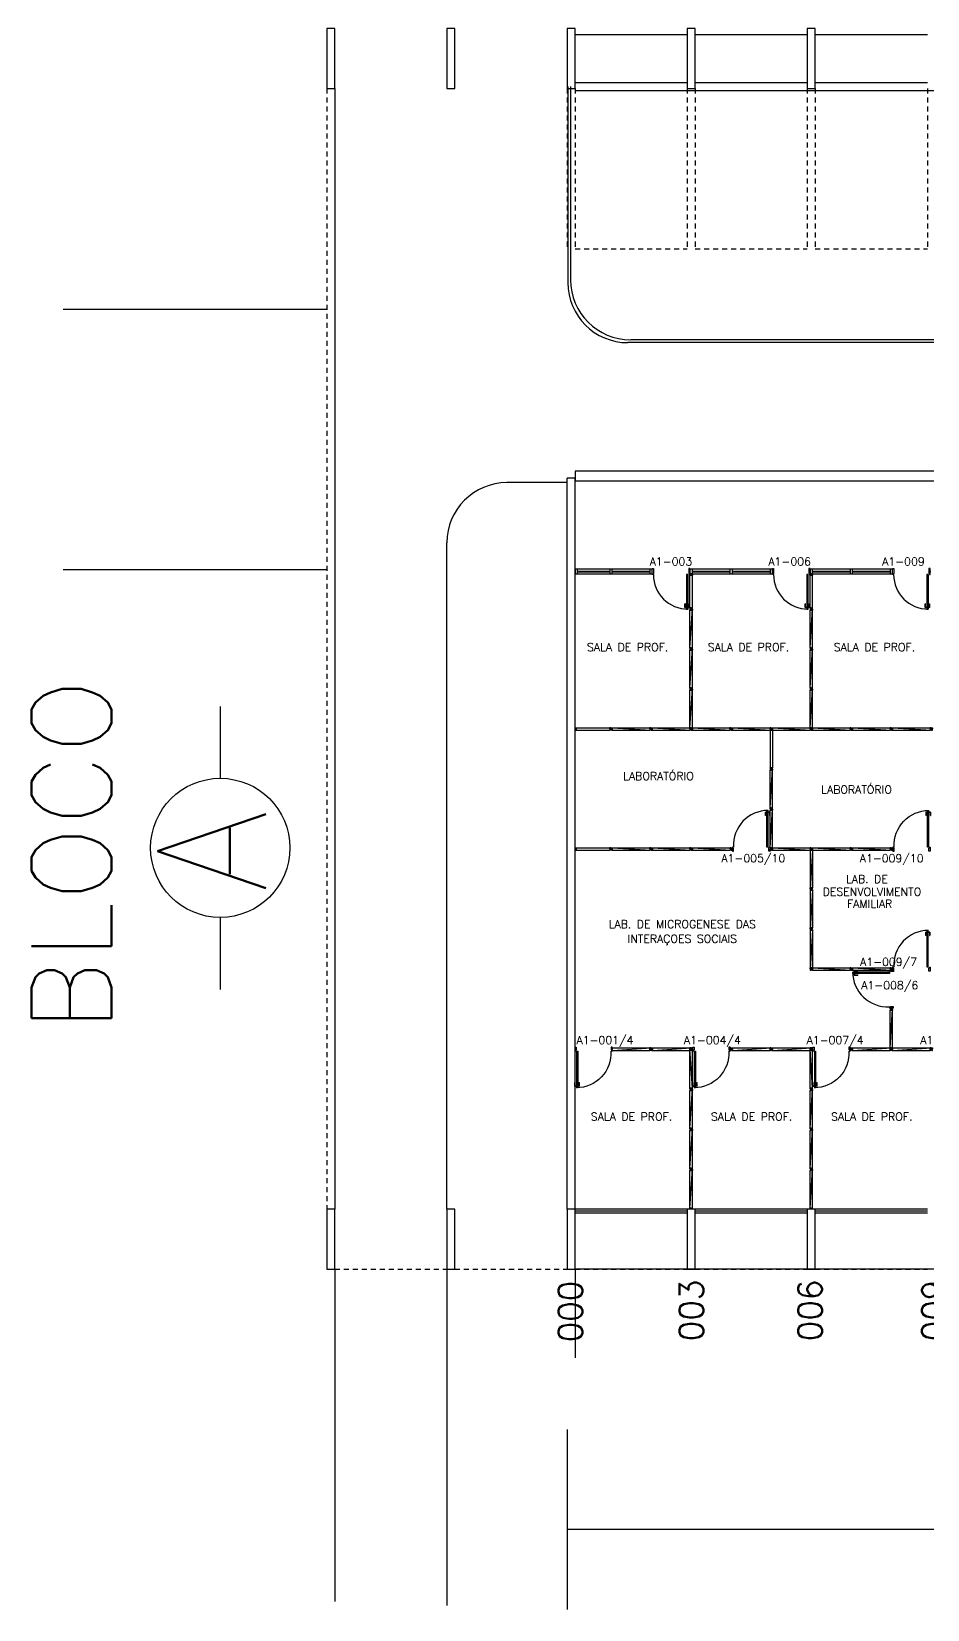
# Model space of a CAD drawing. Header units: millimetres. Extents: x 2641 to 2879, y 1208 to 1302.
# Drawn here: x 2640.56 to 2662.93, y 1210.89 to 1250.32 of the extents above; entities that cross this region are included whole.
import ezdxf
from ezdxf.enums import TextEntityAlignment as Align

# ---------------------------------------------------------------- set-up
doc = ezdxf.new("R2010")
doc.units = ezdxf.units.MM
doc.linetypes.add('HIDDEN2', pattern=[0.1875, 0.125, -0.0625])
for name, color, linetype in [('ALV', 2, 'Continuous'), ('BANC', 2, 'Continuous'), ('DIV', 2, 'Continuous'), ('ESQ', 1, 'Continuous'), ('ESTR', 3, 'Continuous'), ('NOPILAR1', 2, 'Continuous'), ('PISO', 1, 'Continuous'), ('PROJ', 1, 'HIDDEN2'), ('TEXT_CENTRO_CUSTO', 1, 'Continuous'), ('TEXTO', 2, 'Continuous'), ('TEXTO-ENDEREÇO', 2, 'Continuous'), ('TEXTOCENTROCUSTO', 2, 'Continuous'), ('TXT-IDENTIFICAÇÃO', 4, 'Continuous')]:
    doc.layers.add(name, color=color, linetype=linetype)
doc.styles.add('1', font='romans.shx')
doc.styles.add('LEGENDA', font='romans.shx', dxfattribs={"height": 0.2})
doc.styles.add('NOPILAR', font='simplex.shx', dxfattribs={"height": 0.6})
doc.styles.add('UNB-100', font='simplex.shx', dxfattribs={"height": 0.2})
doc.styles.add('UNB-100-1', font='simplex.shx', dxfattribs={"height": 0.2})
doc.dimstyles.new('1-600', dxfattribs={"dimtxt": 1.1, "dimasz": 2.5, "dimexe": 2, "dimexo": 4, "dimgap": 0.2, "dimtad": 1, "dimdec": 0, "dimzin": 4, "dimdsep": 46, "dimlunit": 6, "dimtxsty": '1', "dimblk1": 'NONE', "dimblk2": 'NONE', "dimsah": 1, "dimcen": 0, "dimclrd": 2, "dimclre": 2, "dimclrt": 2, "dimadec": 0, "dimazin": 0, "dimtfac": 1, "dimtdec": 0, "dimtmove": 2, "dimatfit": 3, "dimldrblk": 'NONE', "dimfxl": 1, "dimtolj": 1, "dimtzin": 0, "dimarcsym": 0})

# ---------------------------------------------------------------- blocks, each defined once
blk = doc.blocks.new('PILAR-SLS')
for points in [[(0.003, -44.497), (0.203, -44.497), (0.203, -42.997), (0.003, -42.997)], [(0.003, -72.501), (0.003, -74.001), (0.203, -74.001), (0.203, -72.501)]]:
    blk.add_lwpolyline(points, close=True)
blk = doc.blocks.new('DIVMT-SLS')
for p, q in [((-0.03, 0.03), (-0.03, 0.006)), ((-0.008, 0.03), (-0.03, 0.03)), ((-0.0185, 0.006), (-0.03, 0.006)), ((-0.0185, -0.006), (-0.0185, 0.006)), ((-0.008, 0.03), (-0.008, 0.02)), ((-0.008, 0.02), (0.008, 0.02)), ((-0.0051, 0), (0.0051, 0)), ((0.0051, 0), (-0.0051, 0)), ((-0.0051, 0), (0.0051, 0)), ((0.97, -0.03), (0, 0.03)), ((0, -0.0051), (0, 0.0051)), ((0, 0.0051), (0, -0.0051)), ((0.008, 0.03), (0.008, 0.02)), ((0.008, 0.03), (0.03, 0.03)), ((0.0205, 0.006), (0.03, 0.006)), ((0.0205, -0.006), (0.0205, 0.006)), ((0.0205, 0.006), (0.0205, -0.006)), ((0.0205, 0.006), (0.03, 0.006)), ((0.97, 0.03), (0.03, 0.03)), ((0.03, 0.006), (0.03, 0.03)), ((0.03, -0.03), (0.03, 0.03)), ((0.03, -0.005), (0.03, 0.005)), ((0.97, 0.03), (0.97, 0.009)), ((0.97, 0.009), (0.97, 0.027)), ((0.9795, 0.006), (0.97, 0.006)), ((0.97, -0.005), (0.97, 0.005)), ((0.9795, 0.006), (0.9795, -0.006)), ((1.0051, 0), (0.9949, 0)), ((1, 0.0051), (1, -0.0051)), ((-0.0185, -0.006), (-0.03, -0.006)), ((-0.03, -0.03), (-0.03, -0.006)), ((-0.008, -0.03), (-0.03, -0.03)), ((-0.008, -0.03), (-0.008, -0.02)), ((-0.008, -0.02), (0.008, -0.02)), ((0.008, -0.03), (0.008, -0.02)), ((0.008, -0.03), (0.03, -0.03)), ((0.0205, -0.006), (0.03, -0.006)), ((0.0205, -0.006), (0.03, -0.006)), ((0.03, -0.006), (0.03, -0.03)), ((0.97, -0.03), (0.03, -0.03)), ((0.9795, -0.006), (0.97, -0.006)), ((0.97, -0.009), (0.97, -0.027))]:
    blk.add_line(p, q)
blk = doc.blocks.new('MTINI-SLS')
for p, q in [((-0.005, 0), (0.005, 0)), ((0, 0.001), (0, 0.02)), ((0.008, 0.02), (0, 0.02)), ((0, -0.005), (0, 0.005)), ((0, -0.02), (0, 0.001)), ((0.008, 0.03), (0.03, 0.03)), ((0.008, 0.03), (0.008, 0.02)), ((0.02, 0.006), (0.02, -0.006)), ((0.02, 0.006), (0.03, 0.006)), ((0.02, -0.004), (0.02, 0.004)), ((0.023, 0.006), (0.03, 0.006)), ((0.03, 0.006), (0.03, 0.03)), ((0, -0.02), (0.008, -0.02)), ((0.008, -0.03), (0.008, -0.02)), ((0.008, -0.03), (0.03, -0.03)), ((0.02, -0.006), (0.03, -0.006)), ((0.023, -0.006), (0.03, -0.006)), ((0.03, -0.006), (0.03, -0.03))]:
    blk.add_line(p, q)
blk = doc.blocks.new('A$C51597B80')
at = {"layer": 'DIV'}
for p, q in [((0.022, 0.06), (0, 0.06)), ((0, 0.036), (0, 0.06)), ((0.01, 0.036), (0, 0.036)), ((0.01, 0.036), (0, 0.036)), ((0.01, 0.024), (0, 0.024)), ((0.01, 0.024), (0, 0.024)), ((0, 0.024), (0, 0)), ((0.022, 0), (0, 0)), ((0.01, 0.036), (0.01, 0.024)), ((0.01, 0.024), (0.01, 0.036)), ((0.022, 0.06), (0.022, 0.05)), ((0.038, 0.05), (0.022, 0.05)), ((0.038, 0.01), (0.022, 0.01)), ((0.022, 0), (0.022, 0.01)), ((0.035, 0.03), (0.025, 0.03)), ((0.025, 0.03), (0.035, 0.03)), ((0.035, 0.03), (0.025, 0.03)), ((0.03, 0.035), (0.03, 0.025)), ((0.03, 0.025), (0.03, 0.035)), ((0.038, 0.06), (0.06, 0.06)), ((0.038, 0.06), (0.038, 0.05)), ((0.038, 0), (0.038, 0.01)), ((0.038, 0), (0.06, 0)), ((0.049, 0.024), (0.049, 0.036)), ((0.049, 0.036), (0.06, 0.036)), ((0.049, 0.024), (0.06, 0.024)), ((0.06, 0.06), (0.06, 0.036)), ((0.06, 0), (0.06, 0.024))]:
    blk.add_line(p, q, dxfattribs=at)
blk = doc.blocks.new('PDV2E-SLS')
at = {"layer": 'DIV'}
for p, q in [((0.023, 0.925), (0.063, 0.925)), ((0.023, 0.925), (0.023, 0.835)), ((0.033, 0.835), (0.023, 0.835)), ((0.033, 0.915), (0.063, 0.915)), ((0.033, 0.915), (0.033, 0.835)), ((0.065, 0.05), (0.065, 0.965)), ((0.095, 0.965), (0.065, 0.965)), ((0.095, 0.05), (0.095, 0.965)), ((0.138, 0.925), (0.097, 0.925)), ((0.128, 0.915), (0.097, 0.915)), ((0.128, 0.915), (0.128, 0.835)), ((0.128, 0.835), (0.137, 0.835)), ((0.138, 0.925), (0.138, 0.835)), ((0.049, 0.05), (0.029, 0.05)), ((0.029, 0.05), (0.029, 0.035)), ((0.029, 0.035), (0.029, -0.035)), ((0.049, 0.02), (0.049, 0.05)), ((0.049, 0.02), (0.059, 0.02)), ((0.059, -0.05), (0.059, 0.02)), ((0.065, 0.05), (0.095, 0.05)), ((0.928, -0.05), (0.928, 0.02)), ((0.938, 0.02), (0.928, 0.02)), ((0.938, 0.05), (0.958, 0.05)), ((0.938, 0.02), (0.938, 0.05)), ((0.958, 0.05), (0.958, 0.035)), ((0.958, 0.035), (0.958, -0.035)), ((0.029, -0.035), (0.029, -0.05)), ((0.029, -0.05), (0.059, -0.05)), ((0.958, -0.05), (0.928, -0.05)), ((0.958, -0.035), (0.958, -0.05))]:
    blk.add_line(p, q, dxfattribs=at)
blk.add_arc((0.062, 0.1), 0.865, 356.6786, 90, dxfattribs=at)
blk = doc.blocks.new('PDV2D-SLS')
at = {"layer": 'DIV'}
for p, q in [((0.03, 0.05), (0.06, 0.05)), ((0.03, 0.035), (0.03, 0.05)), ((0.03, -0.035), (0.03, 0.035)), ((0.06, 0.05), (0.06, -0.02)), ((0.941, 0.05), (0.941, -0.02)), ((0.971, 0.05), (0.941, 0.05)), ((0.971, 0.035), (0.971, 0.05)), ((0.971, -0.035), (0.971, 0.035)), ((0.03, -0.05), (0.03, -0.035)), ((0.05, -0.05), (0.03, -0.05)), ((0.05, -0.02), (0.06, -0.02)), ((0.05, -0.02), (0.05, -0.05)), ((0.079, -0.05), (0.109, -0.05)), ((0.079, -0.05), (0.079, -0.965)), ((0.109, -0.05), (0.109, -0.965)), ((0.951, -0.02), (0.941, -0.02)), ((0.951, -0.02), (0.951, -0.05)), ((0.951, -0.05), (0.971, -0.05)), ((0.971, -0.05), (0.971, -0.035)), ((0.036, -0.925), (0.036, -0.835)), ((0.046, -0.835), (0.036, -0.835)), ((0.036, -0.925), (0.076, -0.925)), ((0.046, -0.915), (0.046, -0.835)), ((0.046, -0.915), (0.076, -0.915)), ((0.109, -0.965), (0.079, -0.965)), ((0.141, -0.915), (0.111, -0.915)), ((0.151, -0.925), (0.111, -0.925)), ((0.141, -0.915), (0.141, -0.835)), ((0.141, -0.835), (0.151, -0.835)), ((0.151, -0.925), (0.151, -0.835))]:
    blk.add_line(p, q, dxfattribs=at)
blk.add_arc((0.076, -0.1), 0.865, 270, 3.3214, dxfattribs=at)
blk = doc.blocks.new('MTT-SLS')
for p, q in [((-0.008, 0.03), (-0.03, 0.03)), ((-0.03, 0.03), (-0.03, 0.006)), ((-0.0185, 0.006), (-0.03, 0.006)), ((-0.0185, -0.006), (-0.0185, 0.006)), ((-0.008, 0.03), (-0.008, 0.02)), ((-0.008, 0.02), (0.008, 0.02)), ((-0.0051, 0), (0.0051, 0)), ((0, -0.0051), (0, 0.0051)), ((0.008, 0.03), (0.03, 0.03)), ((0.008, 0.03), (0.008, 0.02)), ((0.0205, -0.006), (0.0205, 0.006)), ((0.0205, 0.006), (0.03, 0.006)), ((0.03, 0.006), (0.03, 0.03)), ((-0.03, -0.03), (-0.03, -0.006)), ((-0.0185, -0.006), (-0.03, -0.006)), ((-0.008, -0.03), (-0.03, -0.03)), ((-0.008, -0.02), (0.008, -0.02)), ((-0.008, -0.03), (-0.008, -0.02)), ((0.008, -0.03), (0.008, -0.02)), ((0.008, -0.03), (0.03, -0.03)), ((0.0205, -0.006), (0.03, -0.006)), ((0.03, -0.006), (0.03, -0.03))]:
    blk.add_line(p, q)
blk = doc.blocks.new('PDV1E-SLS')
at = {"layer": 'DIV'}
for p, q in [((-0.94, 0.075), (-0.91, 0.075)), ((-0.94, 0.06), (-0.94, 0.075)), ((-0.94, -0.06), (-0.94, 0.06)), ((-0.91, 0.075), (-0.91, -0.045)), ((0, 0.075), (-0.03, 0.075)), ((-0.03, 0.075), (-0.03, -0.045)), ((0, 0.06), (0, 0.075)), ((0, -0.06), (0, 0.06)), ((0, 0), (0.012, 0)), ((-0.94, -0.075), (-0.94, -0.06)), ((-0.92, -0.075), (-0.94, -0.075)), ((-0.92, -0.045), (-0.92, -0.075)), ((-0.92, -0.045), (-0.91, -0.045)), ((-0.082, -0.075), (-0.082, -0.94)), ((-0.052, -0.075), (-0.082, -0.075)), ((-0.052, -0.075), (-0.052, -0.94)), ((-0.02, -0.045), (-0.03, -0.045)), ((-0.02, -0.045), (-0.02, -0.075)), ((-0.02, -0.075), (0, -0.075)), ((0, -0.075), (0, -0.06)), ((-0.114, -0.81), (-0.124, -0.81)), ((-0.124, -0.9), (-0.124, -0.81)), ((-0.124, -0.9), (-0.084, -0.9)), ((-0.114, -0.89), (-0.114, -0.81)), ((-0.114, -0.89), (-0.084, -0.89)), ((-0.082, -0.94), (-0.052, -0.94)), ((-0.019, -0.89), (-0.049, -0.89)), ((-0.009, -0.9), (-0.049, -0.9)), ((-0.019, -0.81), (-0.009, -0.81)), ((-0.019, -0.89), (-0.019, -0.81)), ((-0.009, -0.9), (-0.009, -0.81))]:
    blk.add_line(p, q, dxfattribs=at)
blk.add_arc((-0.048, -0.075), 0.865, 180, 270, dxfattribs=at)
blk = doc.blocks.new('DIV-SLS')
for p, q in [((-0.0051, 0), (0.0051, 0)), ((0, -0.0051), (0, 0.0051)), ((0.0205, 0.006), (0.03, 0.006)), ((0.0205, -0.006), (0.0205, 0.006)), ((0.03, 0.03), (0.97, 0.03)), ((0.03, 0.03), (0.03, -0.03)), ((0.03, 0.009), (0.03, 0.027)), ((0.03, 0.005), (0.03, -0.005)), ((0.97, 0.03), (0.97, -0.03)), ((0.9795, 0.006), (0.97, 0.006)), ((0.97, 0.005), (0.97, -0.005)), ((0.9795, -0.006), (0.9795, 0.006)), ((1.0051, 0), (0.9949, 0)), ((0.9949, 0), (1.0051, 0)), ((1, -0.0051), (1, 0.0051)), ((0.0205, -0.006), (0.03, -0.006)), ((0.03, -0.03), (0.03, -0.009)), ((0.03, -0.009), (0.03, -0.027)), ((0.03, -0.03), (0.97, -0.03)), ((0.9795, -0.006), (0.97, -0.006))]:
    blk.add_line(p, q)
blk = doc.blocks.new('*D53')
at = {"layer": 'DEFPOINTS', "color": 0, "transparency": 16777216}
for p in [(2653.933, 1219.395), (2731.933, 1219.395), (2653.933, 1212.895)]:
    blk.add_point(p, dxfattribs=at)
at = {"layer": 'TEXTOCENTROCUSTO', "color": 2, "lineweight": -2, "transparency": 16777216}
for p, q in [((2653.933, 1215.395), (2653.933, 1210.895)), ((2731.933, 1215.395), (2731.933, 1210.895)), ((2731.933, 1212.895), (2653.933, 1212.895))]:
    blk.add_line(p, q, dxfattribs=at)
at = {"layer": 'TEXTOCENTROCUSTO', "color": 2, "transparency": 16777216, "insert": (2692.933, 1213.828), "char_height": 1.1, "attachment_point": 5, "rotation": 360, "style": '1'}
blk.add_mtext('\\A1;Psicologia', dxfattribs=at)
blk = doc.blocks.new('_NONE')
at = {"color": 0, "linetype": 'ByBlock'}
blk.add_circle((0, 0), 0.25, dxfattribs=at)

msp = doc.modelspace()

# ---------------------------------------------------------------- linework, layer by layer
at = {"layer": 'ALV'}
for p, q in [((2647.933, 1243.376), (2641.351, 1243.376)), ((2654.133, 1239.34), (2654.133, 1239.09)), ((2653.933, 1220.895), (2653.933, 1239.168)), ((2654.133, 1239.168), (2653.933, 1239.168)), ((2654.133, 1220.895), (2654.133, 1239.168)), ((2647.933, 1236.876), (2641.351, 1236.876)), ((2654.133, 1236.89), (2654.133, 1236.771)), ((2654.128, 1232.897), (2654.139, 1232.897)), ((2654.133, 1232.892), (2654.133, 1232.902)), ((2654.154, 1232.891), (2654.163, 1232.891)), ((2654.163, 1232.867), (2654.163, 1232.888)), ((2654.163, 1232.888), (2654.163, 1232.87)), ((2654.128, 1229.897), (2654.139, 1229.897)), ((2654.133, 1229.892), (2654.133, 1229.902)), ((2654.154, 1229.891), (2654.154, 1229.903)), ((2654.163, 1229.927), (2654.163, 1229.867)), ((2654.163, 1229.888), (2654.163, 1229.87))]:
    msp.add_line(p, q, dxfattribs=at)
at = {"layer": 'BANC'}
for p, q in [((2870.149, 1239.34), (2654.133, 1239.34)), ((2870.149, 1239.09), (2654.133, 1239.09))]:
    msp.add_line(p, q, dxfattribs=at)
at = {"layer": 'DIV'}
for p, q in [((2654.193, 1236.89), (2654.133, 1236.89)), ((2654.133, 1236.77), (2654.193, 1236.77)), ((2655.002, 1236.89), (2654.193, 1236.89)), ((2654.193, 1236.77), (2654.193, 1236.89)), ((2655.002, 1236.836), (2654.193, 1236.836)), ((2654.193, 1236.824), (2655.002, 1236.824)), ((2654.193, 1236.77), (2655.002, 1236.77)), ((2655.062, 1236.89), (2655.002, 1236.89)), ((2655.002, 1236.89), (2655.002, 1236.771)), ((2655.002, 1236.77), (2655.062, 1236.77)), ((2655.062, 1236.77), (2655.062, 1236.89)), ((2655.062, 1236.824), (2656.002, 1236.824)), ((2655.062, 1236.77), (2656.002, 1236.77)), ((2656.002, 1236.89), (2655.063, 1236.89)), ((2656.002, 1236.836), (2655.063, 1236.836)), ((2656.002, 1236.89), (2656.002, 1236.77)), ((2656.062, 1236.89), (2656.002, 1236.89)), ((2656.002, 1236.77), (2656.062, 1236.77)), ((2656.062, 1236.77), (2656.062, 1236.89)), ((2657.062, 1236.89), (2657.002, 1236.89)), ((2657.002, 1236.89), (2657.002, 1236.771)), ((2657.002, 1236.77), (2657.062, 1236.77)), ((2657.002, 1236.77), (2657.026, 1236.77)), ((2657.002, 1236.77), (2657.062, 1236.77)), ((2657.002, 1235.926), (2657.002, 1236.74)), ((2657.002, 1236.74), (2657.062, 1236.74)), ((2657.038, 1236.75), (2657.026, 1236.75)), ((2657.026, 1236.75), (2657.026, 1236.74)), ((2657.038, 1236.77), (2657.027, 1236.77)), ((2657.027, 1236.74), (2657.037, 1236.74)), ((2657.032, 1236.765), (2657.032, 1236.775)), ((2657.032, 1236.775), (2657.032, 1236.765)), ((2657.062, 1236.77), (2657.038, 1236.77)), ((2657.038, 1236.75), (2657.038, 1236.74)), ((2657.062, 1236.77), (2657.062, 1236.89)), ((2657.062, 1236.824), (2658.002, 1236.824)), ((2657.062, 1236.77), (2658.002, 1236.77)), ((2657.062, 1235.926), (2657.062, 1236.74)), ((2658.002, 1236.89), (2657.063, 1236.89)), ((2658.002, 1236.836), (2657.063, 1236.836)), ((2658.002, 1236.89), (2658.002, 1236.771)), ((2658.062, 1236.89), (2658.002, 1236.89)), ((2658.002, 1236.77), (2658.062, 1236.77)), ((2658.062, 1236.77), (2658.062, 1236.89)), ((2658.062, 1236.824), (2659.002, 1236.824)), ((2658.062, 1236.77), (2659.002, 1236.77)), ((2659.002, 1236.89), (2658.063, 1236.89)), ((2659.002, 1236.836), (2658.063, 1236.836)), ((2659.002, 1236.89), (2659.002, 1236.771)), ((2659.062, 1236.89), (2659.002, 1236.89)), ((2659.002, 1236.77), (2659.062, 1236.77)), ((2659.062, 1236.77), (2659.062, 1236.89)), ((2660.062, 1236.89), (2660.002, 1236.89)), ((2660.002, 1236.89), (2660.002, 1236.771)), ((2660.002, 1236.77), (2660.062, 1236.77)), ((2660.002, 1236.77), (2660.026, 1236.77)), ((2660.002, 1236.77), (2660.062, 1236.77)), ((2660.002, 1236.74), (2660.062, 1236.74)), ((2660.002, 1235.926), (2660.002, 1236.74)), ((2660.038, 1236.75), (2660.026, 1236.75)), ((2660.026, 1236.75), (2660.026, 1236.74)), ((2660.027, 1236.74), (2660.037, 1236.74)), ((2660.032, 1236.765), (2660.032, 1236.775)), ((2660.032, 1236.775), (2660.032, 1236.765)), ((2660.062, 1236.77), (2660.038, 1236.77)), ((2660.038, 1236.75), (2660.038, 1236.74)), ((2660.062, 1236.77), (2660.062, 1236.89)), ((2660.062, 1236.824), (2661.002, 1236.824)), ((2660.062, 1236.77), (2661.002, 1236.77)), ((2660.062, 1235.926), (2660.062, 1236.74)), ((2661.002, 1236.89), (2660.063, 1236.89)), ((2661.002, 1236.836), (2660.063, 1236.836)), ((2661.062, 1236.89), (2661.002, 1236.89)), ((2661.002, 1236.89), (2661.002, 1236.771)), ((2661.002, 1236.77), (2661.062, 1236.77)), ((2661.062, 1236.77), (2661.062, 1236.89)), ((2661.062, 1236.824), (2662.002, 1236.824)), ((2661.062, 1236.77), (2662.002, 1236.77)), ((2662.002, 1236.89), (2661.063, 1236.89)), ((2662.002, 1236.836), (2661.063, 1236.836)), ((2662.062, 1236.89), (2662.002, 1236.89)), ((2662.002, 1236.89), (2662.002, 1236.771)), ((2662.002, 1236.77), (2662.062, 1236.77)), ((2662.062, 1236.77), (2662.062, 1236.89)), ((2657.002, 1235.927), (2657.062, 1235.927)), ((2657.002, 1235.926), (2657.062, 1235.926)), ((2657.023, 1235.927), (2657.005, 1235.927)), ((2657.023, 1235.926), (2657.005, 1235.926)), ((2657.026, 1235.917), (2657.026, 1235.927)), ((2657.026, 1235.917), (2657.026, 1235.926)), ((2657.038, 1235.917), (2657.026, 1235.917)), ((2657.038, 1235.917), (2657.026, 1235.917)), ((2657.027, 1235.927), (2657.037, 1235.927)), ((2657.027, 1235.926), (2657.037, 1235.926)), ((2657.037, 1235.897), (2657.027, 1235.897)), ((2657.038, 1235.896), (2657.027, 1235.896)), ((2657.032, 1235.892), (2657.032, 1235.902)), ((2657.032, 1235.891), (2657.032, 1235.901)), ((2657.038, 1235.917), (2657.038, 1235.927)), ((2657.038, 1235.917), (2657.038, 1235.926)), ((2657.062, 1235.927), (2657.041, 1235.927)), ((2657.041, 1235.927), (2657.059, 1235.927)), ((2657.041, 1235.926), (2657.059, 1235.926)), ((2657.062, 1235.926), (2657.041, 1235.926)), ((2660.002, 1235.927), (2660.062, 1235.927)), ((2660.023, 1235.927), (2660.005, 1235.927)), ((2660.026, 1235.917), (2660.026, 1235.927)), ((2660.038, 1235.917), (2660.026, 1235.917)), ((2660.027, 1235.927), (2660.037, 1235.927)), ((2660.037, 1235.897), (2660.027, 1235.897)), ((2660.032, 1235.892), (2660.032, 1235.902)), ((2660.038, 1235.917), (2660.038, 1235.927)), ((2660.062, 1235.927), (2660.041, 1235.927)), ((2660.041, 1235.927), (2660.059, 1235.927)), ((2654.154, 1232.903), (2654.163, 1232.903)), ((2654.154, 1232.891), (2654.154, 1232.903)), ((2654.163, 1232.927), (2654.163, 1232.867)), ((2654.163, 1232.927), (2655.002, 1232.927)), ((2654.163, 1232.906), (2654.163, 1232.924)), ((2654.163, 1232.902), (2654.163, 1232.892)), ((2654.163, 1232.867), (2655.002, 1232.867)), ((2655.002, 1232.927), (2655.002, 1232.867)), ((2655.024, 1232.927), (2655.002, 1232.927)), ((2655.002, 1232.903), (2655.002, 1232.927)), ((2655.011, 1232.903), (2655.002, 1232.903)), ((2655.011, 1232.903), (2655.002, 1232.903)), ((2655.002, 1232.902), (2655.002, 1232.892)), ((2655.011, 1232.891), (2655.002, 1232.891)), ((2655.011, 1232.891), (2655.002, 1232.891)), ((2655.002, 1232.891), (2655.002, 1232.867)), ((2655.024, 1232.867), (2655.002, 1232.867)), ((2655.011, 1232.891), (2655.011, 1232.903)), ((2655.011, 1232.903), (2655.011, 1232.891)), ((2655.024, 1232.927), (2655.024, 1232.917)), ((2655.04, 1232.917), (2655.024, 1232.917)), ((2655.04, 1232.877), (2655.024, 1232.877)), ((2655.024, 1232.867), (2655.024, 1232.877)), ((2655.037, 1232.897), (2655.027, 1232.897)), ((2655.027, 1232.897), (2655.037, 1232.897)), ((2655.037, 1232.897), (2655.027, 1232.897)), ((2655.032, 1232.892), (2655.032, 1232.902)), ((2655.032, 1232.902), (2655.032, 1232.892)), ((2655.04, 1232.927), (2655.062, 1232.927)), ((2655.04, 1232.927), (2655.04, 1232.917)), ((2655.04, 1232.867), (2655.04, 1232.877)), ((2655.04, 1232.867), (2655.062, 1232.867)), ((2655.05, 1232.903), (2655.05, 1232.891)), ((2655.05, 1232.903), (2655.062, 1232.903)), ((2655.05, 1232.891), (2655.062, 1232.891)), ((2655.062, 1232.927), (2655.062, 1232.903)), ((2655.062, 1232.867), (2655.062, 1232.891)), ((2654.154, 1229.903), (2654.163, 1229.903)), ((2654.154, 1229.891), (2654.163, 1229.891)), ((2654.163, 1229.927), (2655.002, 1229.927)), ((2654.163, 1229.906), (2654.163, 1229.924)), ((2654.163, 1229.902), (2654.163, 1229.892)), ((2654.163, 1229.867), (2654.163, 1229.888)), ((2654.163, 1229.867), (2655.002, 1229.867)), ((2655.002, 1229.927), (2655.002, 1229.867)), ((2655.024, 1229.927), (2655.002, 1229.927)), ((2655.002, 1229.903), (2655.002, 1229.927)), ((2655.011, 1229.903), (2655.002, 1229.903)), ((2655.011, 1229.903), (2655.002, 1229.903)), ((2655.002, 1229.902), (2655.002, 1229.892)), ((2655.011, 1229.891), (2655.002, 1229.891)), ((2655.011, 1229.891), (2655.002, 1229.891)), ((2655.002, 1229.891), (2655.002, 1229.867)), ((2655.024, 1229.867), (2655.002, 1229.867)), ((2655.011, 1229.891), (2655.011, 1229.903)), ((2655.011, 1229.903), (2655.011, 1229.891)), ((2655.024, 1229.927), (2655.024, 1229.917)), ((2655.04, 1229.917), (2655.024, 1229.917)), ((2655.04, 1229.877), (2655.024, 1229.877)), ((2655.024, 1229.867), (2655.024, 1229.877)), ((2655.037, 1229.897), (2655.027, 1229.897)), ((2655.027, 1229.897), (2655.037, 1229.897)), ((2655.037, 1229.897), (2655.027, 1229.897)), ((2655.032, 1229.892), (2655.032, 1229.902)), ((2655.032, 1229.902), (2655.032, 1229.892)), ((2655.04, 1229.927), (2655.062, 1229.927)), ((2655.04, 1229.927), (2655.04, 1229.917)), ((2655.04, 1229.867), (2655.04, 1229.877)), ((2655.04, 1229.867), (2655.062, 1229.867)), ((2655.05, 1229.903), (2655.05, 1229.891)), ((2655.05, 1229.903), (2655.062, 1229.903)), ((2655.05, 1229.891), (2655.062, 1229.891)), ((2655.062, 1229.927), (2655.062, 1229.903)), ((2655.062, 1229.867), (2655.062, 1229.891))]:
    msp.add_line(p, q, dxfattribs=at)
at = {"layer": 'ESQ'}
for p, q in [((2656.933, 1220.895), (2654.133, 1220.895)), ((2656.933, 1220.845), (2654.133, 1220.845)), ((2656.933, 1220.795), (2654.133, 1220.795)), ((2659.933, 1220.895), (2657.133, 1220.895)), ((2659.933, 1220.845), (2657.133, 1220.845)), ((2659.933, 1220.795), (2657.133, 1220.795)), ((2662.933, 1220.895), (2660.133, 1220.895)), ((2662.933, 1220.845), (2660.133, 1220.845)), ((2662.933, 1220.795), (2660.133, 1220.795))]:
    msp.add_line(p, q, dxfattribs=at)
at = {"layer": 'PISO'}
for p, q in [((2654.133, 1250.249), (2656.933, 1250.249)), ((2657.133, 1250.249), (2659.933, 1250.249)), ((2660.133, 1250.249), (2662.933, 1250.249)), ((2648.133, 1248.899), (2648.133, 1220.895)), ((2653.952, 1248.951), (2653.952, 1244.051)), ((2654.022, 1248.951), (2654.022, 1244.121)), ((2654.133, 1249.049), (2656.933, 1249.049)), ((2654.133, 1248.849), (2683.992, 1248.849)), ((2657.133, 1249.049), (2659.933, 1249.049)), ((2660.133, 1249.049), (2662.933, 1249.049)), ((2682.562, 1242.551), (2655.452, 1242.551)), ((2682.492, 1242.621), (2655.522, 1242.621)), ((2653.933, 1239.052), (2652.433, 1239.052)), ((2650.933, 1220.895), (2650.933, 1237.552)), ((2648.133, 1219.395), (2648.133, 1211.096)), ((2650.933, 1219.395), (2650.933, 1210.995)), ((2716.933, 1219.395), (2654.133, 1219.395))]:
    msp.add_line(p, q, dxfattribs=at)
msp.add_arc((2652.433, 1237.552), 1.5, 90, 180, dxfattribs=at)
for centre in [(2655.452, 1244.051), (2655.522, 1244.121)]:
    msp.add_ellipse(centre, major_axis=(-1.061, 1.061), ratio=1, start_param=0.785398, end_param=2.356194, dxfattribs=at)
at = {"layer": 'PROJ'}
for p, q in [((2647.933, 1248.899), (2647.933, 1220.895)), ((2648.133, 1248.899), (2648.133, 1244.899)), ((2653.933, 1248.899), (2653.933, 1244.899)), ((2654.133, 1248.899), (2654.133, 1244.899)), ((2656.933, 1248.899), (2656.933, 1244.899)), ((2657.133, 1248.899), (2657.133, 1244.899)), ((2659.933, 1248.899), (2659.933, 1244.899)), ((2660.133, 1248.899), (2660.133, 1244.899)), ((2662.933, 1248.899), (2662.933, 1244.899)), ((2654.133, 1244.899), (2656.933, 1244.899)), ((2657.133, 1244.899), (2659.933, 1244.899)), ((2660.133, 1244.899), (2662.933, 1244.899)), ((2648.133, 1219.395), (2650.933, 1219.395)), ((2651.133, 1219.395), (2653.933, 1219.395)), ((2654.133, 1219.395), (2656.933, 1219.395)), ((2657.133, 1219.395), (2659.933, 1219.395)), ((2660.133, 1219.395), (2662.933, 1219.395))]:
    msp.add_line(p, q, dxfattribs=at)
at = {"layer": 'TEXT_CENTRO_CUSTO'}
msp.add_line((2654.133, 1219.395), (2654.133, 1217.186), dxfattribs=at)
at = {"layer": 'TXT-IDENTIFICAÇÃO', "color": 2}
for p, q in [((2645.272, 1233.462), (2645.272, 1231.665)), ((2645.272, 1228.187), (2645.272, 1226.39))]:
    msp.add_line(p, q, dxfattribs=at)
at = {"layer": 'TXT-IDENTIFICAÇÃO', "color": 3}
msp.add_circle((2645.272, 1229.926), 1.739, dxfattribs=at)

# ---------------------------------------------------------------- block references
at = {"layer": 'DIV'}
for name, p in [('PDV1E-SLS', (2657.002, 1236.831)), ('PDV1E-SLS', (2660.002, 1236.831)), ('PDV1E-SLS', (2663.002, 1236.831)), ('MTINI-SLS', (2654.133, 1232.897)), ('MTINI-SLS', (2654.133, 1229.897)), ('MTT-SLS', (2659.032, 1229.897))]:
    msp.add_blockref(name, p, dxfattribs=at)
for name, p, rotation in [('MTINI-SLS', (2657.032, 1236.77), 270), ('MTINI-SLS', (2660.032, 1236.77), 270), ('DIVMT-SLS', (2657.032, 1235.897), 270), ('DIVMT-SLS', (2660.032, 1235.897), 270), ('DIVMT-SLS', (2657.032, 1234.897), 270), ('DIVMT-SLS', (2660.032, 1234.897), 270), ('DIVMT-SLS', (2657.032, 1233.897), 270), ('DIVMT-SLS', (2660.032, 1233.897), 270), ('DIVMT-SLS', (2656.032, 1232.897), 180), ('DIVMT-SLS', (2657.032, 1232.897), 180), ('DIVMT-SLS', (2658.032, 1232.897), 180), ('DIVMT-SLS', (2659.032, 1232.897), 180), ('DIV-SLS', (2659.032, 1232.897), 270), ('DIVMT-SLS', (2660.032, 1232.897), 180), ('DIVMT-SLS', (2661.032, 1232.897), 180), ('DIVMT-SLS', (2662.032, 1232.897), 180), ('DIVMT-SLS', (2663.032, 1232.897), 180), ('DIVMT-SLS', (2659.032, 1231.897), 270), ('PDV2D-SLS', (2659.032, 1229.897), 180), ('DIVMT-SLS', (2659.032, 1230.897), 270), ('DIVMT-SLS', (2656.033, 1229.897), 180), ('DIVMT-SLS', (2657.033, 1229.897), 180), ('DIVMT-SLS', (2658.033, 1229.897), 180), ('DIVMT-SLS', (2660.033, 1229.897), 180), ('MTT-SLS', (2660.032, 1229.897), 180), ('DIVMT-SLS', (2660.032, 1228.897), 90), ('DIVMT-SLS', (2661.033, 1229.897), 180), ('DIVMT-SLS', (2662.033, 1229.897), 180), ('DIVMT-SLS', (2660.032, 1227.897), 90), ('DIVMT-SLS', (2660.032, 1226.897), 90), ('PDV2D-SLS', (2663.032, 1226.897), 180), ('DIVMT-SLS', (2661.032, 1226.897), 180), ('DIVMT-SLS', (2662.032, 1226.897), 180), ('PDV2D-SLS', (2662.032, 1226.897), 270), ('DIVMT-SLS', (2662.032, 1225.897), 270), ('DIVMT-SLS', (2657.033, 1223.895), 270), ('DIVMT-SLS', (2660.033, 1223.895), 270), ('DIVMT-SLS', (2657.033, 1222.895), 270), ('DIVMT-SLS', (2660.033, 1222.895), 270), ('DIVMT-SLS', (2657.033, 1221.895), 270), ('DIVMT-SLS', (2660.033, 1221.895), 270), ('MTINI-SLS', (2657.033, 1220.895), 90), ('MTINI-SLS', (2660.033, 1220.895), 90)]:
    msp.add_blockref(name, p, dxfattribs=dict(at, rotation=rotation))
at = {"layer": 'DIV', "xscale": -1}
for name, p in [('PDV2E-SLS', (2663.031, 1229.897)), ('DIVMT-SLS', (2656.033, 1224.895)), ('DIVMT-SLS', (2657.033, 1224.895)), ('DIVMT-SLS', (2659.033, 1224.895)), ('DIVMT-SLS', (2660.033, 1224.895)), ('DIVMT-SLS', (2662.033, 1224.895)), ('DIVMT-SLS', (2663.033, 1224.895))]:
    msp.add_blockref(name, p, dxfattribs=at)
for name, p, rotation in [('PDV2E-SLS', (2654.103, 1224.895), 180), ('DIVMT-SLS', (2657.033, 1224.895), 90), ('PDV2E-SLS', (2657.045, 1224.895), 180), ('DIVMT-SLS', (2660.033, 1224.895), 90), ('PDV2E-SLS', (2660.045, 1224.895), 180)]:
    msp.add_blockref(name, p, dxfattribs=dict(at, rotation=rotation))
at = {"layer": 'ESTR'}
for p in [(2647.93, 1293.396), (2650.93, 1293.396), (2653.93, 1293.396), (2653.93, 1293.396), (2656.93, 1293.396), (2659.93, 1293.396)]:
    msp.add_blockref('PILAR-SLS', p, dxfattribs=at)
at = {"layer": 'PISO'}
for p in [(2658.003, 1224.865), (2661.003, 1224.865)]:
    msp.add_blockref('A$C51597B80', p, dxfattribs=at)

# ---------------------------------------------------------------- texts
at = {"layer": 'NOPILAR1', "style": 'NOPILAR'}
for s, p in [('000', (2654.317, 1217.568)), ('003', (2657.337, 1217.595)), ('006', (2660.302, 1217.595)), ('009', (2663.395, 1217.595))]:
    msp.add_text(s, height=0.6, rotation=90, dxfattribs=at).set_placement(p)
at = {"layer": 'TEXTO', "style": 'UNB-100'}
for s, p in [('SALA DE PROF.', (2655.446, 1234.841)), ('SALA DE PROF.', (2658.464, 1234.841)), ('SALA DE PROF.', (2661.609, 1234.841)), ('LABORATÓRIO', (2656.216, 1231.619)), ('LABORATÓRIO', (2661.162, 1231.282)), ('LAB. DE ', (2661.49, 1229.047)), ('DESENVOLVIMENTO', (2661.547, 1228.729)), ('FAMILIAR', (2661.49, 1228.43)), ('LAB. DE MICROGENESE DAS', (2656.811, 1227.919)), ('INTERAÇOES SOCIAIS', (2656.811, 1227.554)), ('SALA DE PROF.', (2655.542, 1223.109)), ('SALA DE PROF.', (2658.542, 1223.109)), ('SALA DE PROF.', (2661.542, 1223.109))]:
    msp.add_text(s, height=0.2, dxfattribs=at).set_placement(p, align=Align.CENTER)
at = {"layer": 'TEXTO-ENDEREÇO', "style": 'UNB-100-1'}
for s, p in [('A1-003', (2655.996, 1236.982)), ('A1-006', (2658.96, 1236.982)), ('A1-009', (2661.803, 1236.982)), ('A1-005/10', (2657.786, 1229.566)), ('A1-009/10', (2661.243, 1229.566)), ('A1-009/7', (2661.251, 1226.977)), ('A1-008/6', (2661.28, 1226.393)), ('A1-001/4', (2654.169, 1225.022)), ('A1-004/4', (2656.851, 1225.022)), ('A1-007/4', (2659.915, 1225.022)), ('A1-010/4', (2662.754, 1225.022))]:
    msp.add_text(s, height=0.2, dxfattribs=at).set_placement(p)
at = {"layer": 'TXT-IDENTIFICAÇÃO', "color": 4, "style": 'LEGENDA'}
for s, height, p in [('BLOCO ', 2, (2642.56, 1225.326)), ('A', 2.7, (2646.408, 1228.804))]:
    msp.add_text(s, height=height, rotation=90, dxfattribs=at).set_placement(p)

# ---------------------------------------------------------------- dimensions: what is measured, and where the dimension line sits
at = {"layer": 'TEXTOCENTROCUSTO'}
dim = msp.add_aligned_dim(p1=(2731.933, 1219.395), p2=(2653.933, 1219.395), distance=6.5, text='Psicologia', dimstyle='1-600', dxfattribs=at)
dim.commit()
dim.dimension.update_dxf_attribs({"geometry": '*D53', "text_midpoint": (2692.933, 1213.828)})

doc.saveas('drawing.dxf')
